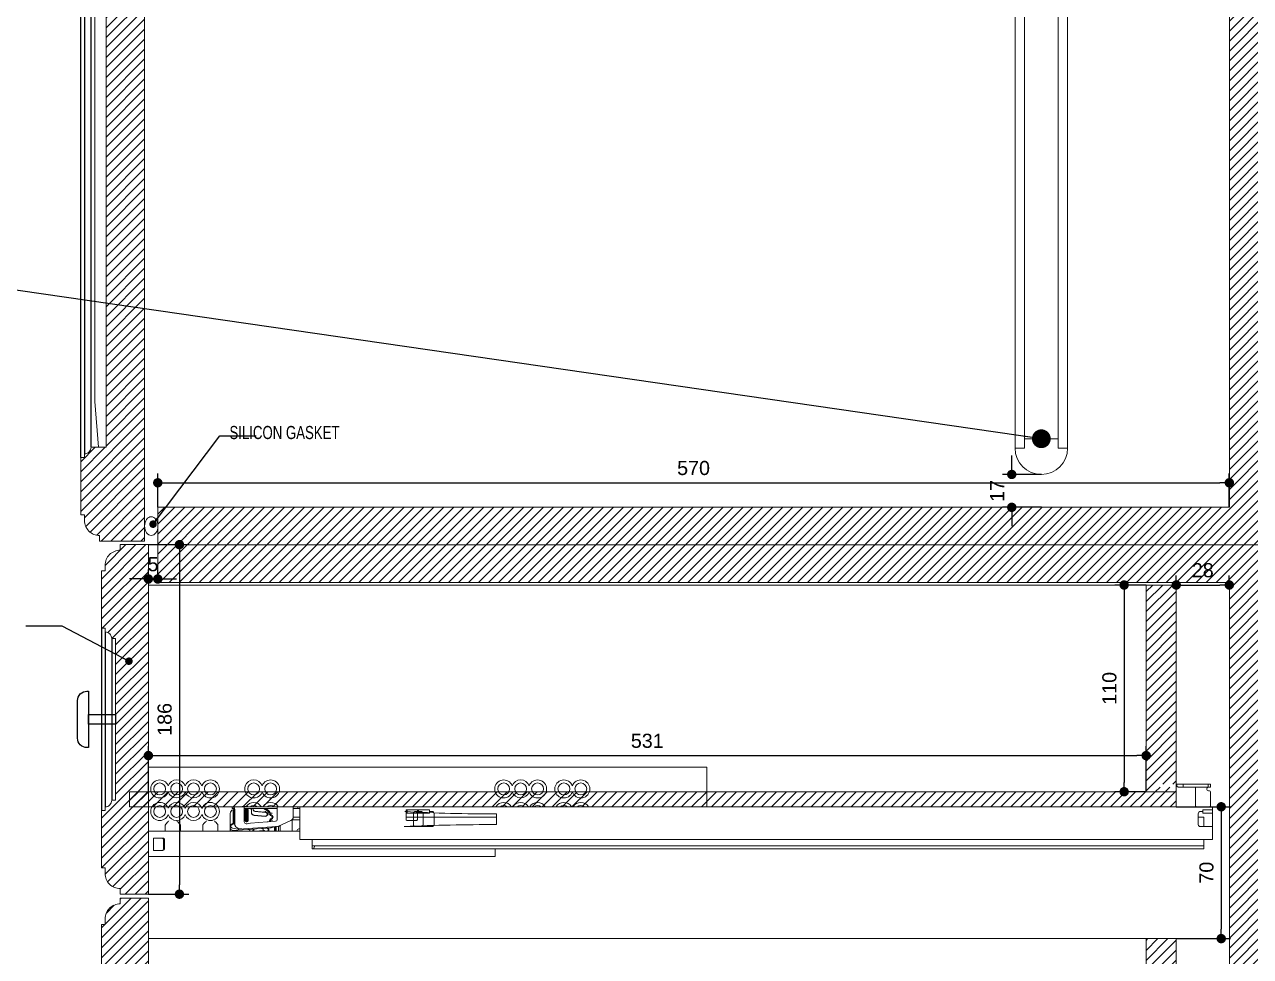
# Model space of a CAD drawing. Header units: inches. Extents: x 258415 to 640093, y 441672 to 945769.
# Drawn here: x 339565 to 340218, y 460406 to 460902 of the extents above; entities that cross this region are included whole.
import ezdxf

# ---------------------------------------------------------------- set-up
doc = ezdxf.new("R2010")
doc.units = ezdxf.units.IN
doc.header["$MEASUREMENT"] = 0
doc.linetypes.add('HIDDEN', pattern=[0.375, 0.25, -0.125])
for name, color, linetype, lineweight in [('06 Quincaillerie', 151, 'Continuous', 15), ('CQ Glass', 4, 'Continuous', 0), ('CQ Hardware Accs.', 1, 'Continuous', 0), ('CQ Wood', 30, 'Continuous', 0), ('CQ wooh hatch', 8, 'HIDDEN', 18)]:
    doc.layers.add(name, color=color, linetype=linetype, lineweight=lineweight)
for name, color, linetype in [('CQ Light Elevation', 4, 'Continuous'), ('CQ SPOT DETAIL DIMENSION', 9, 'Continuous'), ('CQ SPOT DETAILS', 40, 'Continuous'), ('CQ text label', 3, 'Continuous'), ('CQ_callout', 34, 'Continuous')]:
    doc.layers.add(name, color=color, linetype=linetype)
doc.styles.add('DIM 50', font='romans.shx', dxfattribs={"width": 0.75, "height": 100})
doc.styles.get("Standard").update_dxf_attribs({"font": 'arial.ttf'})
doc.dimstyles.new('chester 5', dxfattribs={"dimscale": 0.05, "dimtxt": 150, "dimasz": 100, "dimexe": 100, "dimexo": 0, "dimgap": 80, "dimtad": 1, "dimdec": 0, "dimzin": 0, "dimdsep": 46, "dimtxsty": 'Standard', "dimblk": 'DOT', "dimcen": 100, "dimclrd": 1, "dimclre": 1, "dimclrt": 3, "dimadec": 0, "dimazin": 0, "dimtfac": 1, "dimtdec": 0, "dimtofl": 0, "dimtmove": 0, "dimatfit": 3, "dimfxl": 1, "dimtolj": 1, "dimtzin": 0, "dimlwd": -1, "dimarcsym": 0})
doc.dimstyles.get("Standard").update_dxf_attribs({"dimtxt": 0.18, "dimasz": 0.18, "dimexe": 0.18, "dimexo": 0.0625, "dimgap": 0.09, "dimtad": 0, "dimtih": 1, "dimtoh": 1, "dimdec": 4, "dimzin": 0, "dimdsep": 46, "dimtxsty": 'Standard', "dimcen": 0.09, "dimadec": 0, "dimazin": 0, "dimtfac": 1, "dimtdec": 4, "dimtofl": 0, "dimtmove": 0, "dimatfit": 3, "dimfxl": 1, "dimtolj": 1, "dimtzin": 0, "dimarcsym": 0})
pattern_1 = [(45, (-358387.7804, -459723.8323), (-2.65165043, 2.65165043), [])]

# ---------------------------------------------------------------- blocks, each defined once
blk = doc.blocks.new('Hettich quadro V6 Ref. 9111244')
at = {"layer": '06 Quincaillerie', "lineweight": 0}
for p, q in [((43324.1, -5413.54, 0), (43324.1, -5379.63, 0)), ((43324.1, -5413.54, 0), (43324.1, -5379.63, 0)), ((43324.11, -5413.54, 0), (43324.11, -5379.63, 0)), ((43621.22, -5379.63, 0), (43324.11, -5379.63, 0)), ((43324.11, -5413.54, 0), (43324.11, -5379.63, 0)), ((43621.22, -5379.63, 0), (43621.22, -5400.64, 0)), ((43324.1, -5386.14, 0), (43324.1, -5392.64, 0)), ((43889.1, -5388.63, 0), (43871.09, -5388.63, 0)), ((43871.09, -5389.64, 0), (43871.09, -5388.63, 0)), ((43871.09, -5389.64, 0), (43871.11, -5389.64, 0)), ((43871.11, -5389.64, 0), (43871.15, -5389.67, 0)), ((43871.15, -5389.67, 0), (43871.23, -5389.72, 0)), ((43871.96, -5390.14, 0), (43871.23, -5389.72, 0)), ((43889.1, -5390.14, 0), (43871.96, -5390.14, 0)), ((43874.59, -5390.14, 0), (43874.59, -5388.63, 0)), ((43881.09, -5400.14, 0), (43881.09, -5390.14, 0)), ((43887.23, -5390.64, 0), (43887.1, -5391.14, 0)), ((43887.34, -5390.49, 0), (43887.23, -5390.64, 0)), ((43887.46, -5390.36, 0), (43887.34, -5390.49, 0)), ((43887.6, -5390.27, 0), (43887.46, -5390.36, 0)), ((43887.76, -5390.19, 0), (43887.6, -5390.27, 0)), ((43887.92, -5390.15, 0), (43887.76, -5390.19, 0)), ((43887.92, -5390.14, 0), (43887.92, -5388.63, 0)), ((43888.1, -5390.14, 0), (43887.92, -5390.15, 0)), ((43888.6, -5392.14, 0), (43888.1, -5392.14, 0)), ((43889.1, -5390.14, 0), (43889.1, -5388.63, 0)), ((43889.1, -5400.35, 0), (43889.1, -5392.64, 0)), ((43367.74, -5403.5, 0), (43367.62, -5404.17, 0)), ((43367.62, -5411.74, 0), (43367.62, -5404.17, 0)), ((43368.06, -5402.93, 0), (43367.74, -5403.5, 0)), ((43368.49, -5402.52, 0), (43368.06, -5402.93, 0)), ((43368.94, -5402.29, 0), (43368.49, -5402.52, 0)), ((43368.62, -5401.04, 0), (43368.66, -5401, 0)), ((43368.62, -5401.64, 0), (43368.62, -5401.04, 0)), ((43368.62, -5401.64, 0), (43368.66, -5401.64, 0)), ((43368.66, -5401, 0), (43368.77, -5400.89, 0)), ((43368.66, -5401.64, 0), (43368.76, -5401.64, 0)), ((43368.76, -5401.64, 0), (43368.92, -5401.64, 0)), ((43368.77, -5400.89, 0), (43368.92, -5400.75, 0)), ((43369.02, -5400.64, 0), (43368.92, -5400.75, 0)), ((43369.62, -5401.64, 0), (43368.92, -5401.64, 0)), ((43369.62, -5402.04, 0), (43368.94, -5402.29, 0)), ((43369.12, -5409.93, 0), (43369.12, -5402.23, 0)), ((43369.62, -5409.64, 0), (43369.62, -5400.64, 0)), ((43369.84, -5401.34, 0), (43369.62, -5401.06, 0)), ((43370.02, -5402.04, 0), (43369.84, -5401.34, 0)), ((43370.02, -5410.39, 0), (43370.02, -5402.04, 0)), ((43374.02, -5400.44, 0), (43373.49, -5400.64, 0)), ((43377.03, -5400.44, 0), (43374.04, -5400.44, 0)), ((43374.53, -5400.64, 0), (43374.53, -5400.44, 0)), ((43375.13, -5408.64, 0), (43375.13, -5400.64, 0)), ((43392.63, -5401.64, 0), (43375.13, -5401.64, 0)), ((43375.73, -5401.69, 0), (43375.63, -5402.03, 0)), ((43375.63, -5407.92, 0), (43375.63, -5402.03, 0)), ((43375.77, -5401.64, 0), (43375.73, -5401.69, 0)), ((43376.13, -5407.92, 0), (43376.13, -5402.03, 0)), ((43376.43, -5401.83, 0), (43376.33, -5401.83, 0)), ((43376.63, -5407.92, 0), (43376.63, -5402.03, 0)), ((43377.03, -5401.69, 0), (43376.98, -5401.64, 0)), ((43377.03, -5400.64, 0), (43377.03, -5400.44, 0)), ((43377.12, -5402.03, 0), (43377.03, -5401.69, 0)), ((43377.12, -5407.92, 0), (43377.12, -5402.03, 0)), ((43378.68, -5401.71, 0), (43378.43, -5401.64, 0)), ((43378.86, -5401.89, 0), (43378.68, -5401.71, 0)), ((43378.93, -5402.14, 0), (43378.86, -5401.89, 0)), ((43378.93, -5403.72, 0), (43378.93, -5402.14, 0)), ((43379.93, -5402.35, 0), (43379.67, -5401.64, 0)), ((43379.99, -5402.5, 0), (43379.93, -5402.35, 0)), ((43386.24, -5405.64, 0), (43380.3, -5405.12, 0)), ((43386.25, -5405.74, 0), (43380.3, -5405.22, 0)), ((43385.7, -5403.43, 0), (43380.78, -5403, 0)), ((43386.42, -5403.64, 0), (43380.84, -5403.16, 0)), ((43387.5, -5402.85, 0), (43385.4, -5401.64, 0)), ((43385.82, -5403.45, 0), (43385.66, -5403.15, 0)), ((43385.82, -5403.45, 0), (43385.7, -5403.43, 0)), ((43386.44, -5403.51, 0), (43385.82, -5403.45, 0)), ((43386.25, -5405.74, 0), (43386.24, -5405.64, 0)), ((43386.83, -5405.62, 0), (43386.25, -5405.74, 0)), ((43387.78, -5402.44, 0), (43386.39, -5401.64, 0)), ((43386.44, -5403.51, 0), (43386.45, -5403.44, 0)), ((43386.97, -5403.69, 0), (43386.44, -5403.51, 0)), ((43386.45, -5403.26, 0), (43386.45, -5403.01, 0)), ((43386.45, -5403.44, 0), (43386.45, -5403.26, 0)), ((43387.22, -5405.26, 0), (43386.83, -5405.62, 0)), ((43386.97, -5403.69, 0), (43387.01, -5403.63, 0)), ((43387.08, -5403.82, 0), (43386.97, -5403.69, 0)), ((43387.01, -5403.63, 0), (43387.11, -5403.48, 0)), ((43387.34, -5404.1, 0), (43387.08, -5403.82, 0)), ((43387.11, -5403.48, 0), (43387.24, -5403.27, 0)), ((43387.27, -5405.22, 0), (43387.22, -5405.26, 0)), ((43387.33, -5405.01, 0), (43387.27, -5405.22, 0)), ((43387.47, -5404.64, 0), (43387.33, -5404.64, 0)), ((43387.37, -5404.88, 0), (43387.33, -5405.01, 0)), ((43387.34, -5404.1, 0), (43387.41, -5404.08, 0)), ((43387.38, -5404.26, 0), (43387.34, -5404.1, 0)), ((43387.4, -5404.88, 0), (43387.37, -5404.88, 0)), ((43387.47, -5404.64, 0), (43387.38, -5404.26, 0)), ((43387.4, -5404.88, 0), (43387.47, -5404.88, 0)), ((43387.41, -5404.08, 0), (43387.58, -5404.03, 0)), ((43387.47, -5404.64, 0), (43387.54, -5404.64, 0)), ((43387.47, -5404.88, 0), (43387.66, -5404.88, 0)), ((43387.78, -5402.44, 0), (43387.5, -5402.85, 0)), ((43388.03, -5403.28, 0), (43387.5, -5402.85, 0)), ((43387.54, -5404.64, 0), (43387.72, -5404.64, 0)), ((43387.58, -5404.03, 0), (43387.82, -5403.95, 0)), ((43387.66, -5404.88, 0), (43387.9, -5404.88, 0)), ((43387.72, -5404.64, 0), (43387.97, -5404.64, 0)), ((43388.41, -5402.95, 0), (43387.78, -5402.44, 0)), ((43388.41, -5402.95, 0), (43388.03, -5403.28, 0)), ((43388.38, -5403.82, 0), (43388.03, -5403.28, 0)), ((43388.84, -5403.62, 0), (43388.38, -5403.82, 0)), ((43388.56, -5404.53, 0), (43388.38, -5403.82, 0)), ((43388.84, -5403.62, 0), (43388.41, -5402.95, 0)), ((43388.96, -5404.41, 0), (43388.56, -5404.53, 0)), ((43388.65, -5404.82, 0), (43388.56, -5404.53, 0)), ((43389.09, -5404.58, 0), (43388.65, -5404.82, 0)), ((43388.9, -5405.11, 0), (43388.65, -5404.82, 0)), ((43388.86, -5403.68, 0), (43388.84, -5403.62, 0)), ((43389.04, -5404.39, 0), (43388.86, -5403.68, 0)), ((43388.9, -5405.11, 0), (43389.04, -5404.94, 0)), ((43389.14, -5405.23, 0), (43388.9, -5405.11, 0)), ((43389.04, -5404.39, 0), (43388.96, -5404.41, 0)), ((43389.09, -5404.57, 0), (43389.04, -5404.39, 0)), ((43389.04, -5404.94, 0), (43389.16, -5404.79, 0)), ((43389.21, -5404.72, 0), (43389.09, -5404.58, 0)), ((43389.39, -5404.8, 0), (43389.14, -5405.23, 0)), ((43389.7, -5405.61, 0), (43389.14, -5405.23, 0)), ((43389.16, -5404.79, 0), (43389.21, -5404.72, 0)), ((43389.38, -5404.8, 0), (43389.21, -5404.72, 0)), ((43389.45, -5404.85, 0), (43389.39, -5404.8, 0)), ((43390.12, -5405.3, 0), (43389.45, -5404.85, 0)), ((43389.58, -5404.29, 0), (43389.66, -5404.22, 0)), ((43389.66, -5404.22, 0), (43389.83, -5404.08, 0)), ((43390.12, -5405.3, 0), (43389.7, -5405.61, 0)), ((43389.88, -5406.14, 0), (43389.7, -5405.61, 0)), ((43389.88, -5406.14, 0), (43389.71, -5406.66, 0)), ((43389.83, -5404.08, 0), (43390.03, -5403.92, 0)), ((43390.4, -5406.13, 0), (43389.88, -5406.14, 0)), ((43390.14, -5405.37, 0), (43390.12, -5405.3, 0)), ((43390.4, -5406.13, 0), (43390.14, -5405.37, 0)), ((43390.38, -5406.21, 0), (43390.4, -5406.13, 0)), ((43392.63, -5401.77, 0), (43392.4, -5401.64, 0)), ((43392.63, -5407.38, 0), (43392.63, -5400.64, 0)), ((43401.13, -5406.14, 0), (43401.13, -5400.64, 0)), ((43404.63, -5401.64, 0), (43401.13, -5401.64, 0)), ((43404.63, -5406.14, 0), (43401.13, -5406.14, 0)), ((43403.63, -5401.64, 0), (43403.63, -5400.64, 0)), ((43404.63, -5418.04, 0), (43404.63, -5400.64, 0)), ((43890.1, -5400.64, 0), (43404.63, -5400.64, 0)), ((43461.71, -5403.14, 0), (43460.45, -5403.14, 0)), ((43467.17, -5402.34, 0), (43461.17, -5402.34, 0)), ((43461.17, -5407.44, 0), (43461.17, -5402.34, 0)), ((43467.17, -5404.04, 0), (43461.17, -5404.04, 0)), ((43467.17, -5406.14, 0), (43461.17, -5406.14, 0)), ((43467.71, -5402.34, 0), (43461.71, -5402.34, 0)), ((43461.71, -5403.14, 0), (43461.71, -5402.34, 0)), ((43461.71, -5403.14, 0), (43461.71, -5403.62, 0)), ((43461.71, -5403.62, 0), (43461.71, -5403.93, 0)), ((43461.71, -5403.93, 0), (43461.71, -5404.04, 0)), ((43467.71, -5404.04, 0), (43461.71, -5404.04, 0)), ((43465.12, -5410.14, 0), (43465.12, -5404.39, 0)), ((43476.13, -5406.14, 0), (43465.12, -5406.14, 0)), ((43467.62, -5403.14, 0), (43466.37, -5403.14, 0)), ((43467.17, -5407.44, 0), (43467.17, -5402.34, 0)), ((43467.62, -5403.14, 0), (43467.62, -5402.34, 0)), ((43473.62, -5402.34, 0), (43467.62, -5402.34, 0)), ((43467.62, -5403.14, 0), (43467.62, -5403.62, 0)), ((43467.62, -5403.62, 0), (43467.62, -5403.93, 0)), ((43467.62, -5403.93, 0), (43467.62, -5404.04, 0)), ((43473.62, -5404.04, 0), (43467.62, -5404.04, 0)), ((43467.71, -5403.14, 0), (43467.71, -5402.34, 0)), ((43467.71, -5403.62, 0), (43467.71, -5403.14, 0)), ((43468.96, -5403.14, 0), (43467.71, -5403.14, 0)), ((43467.71, -5403.93, 0), (43467.71, -5403.62, 0)), ((43467.71, -5404.04, 0), (43467.71, -5403.93, 0)), ((43470.2, -5406.14, 0), (43509.2, -5406.14, 0)), ((43470.21, -5410.14, 0), (43470.21, -5404.39, 0)), ((43473.62, -5403.14, 0), (43473.62, -5402.34, 0)), ((43474.87, -5403.14, 0), (43473.62, -5403.14, 0)), ((43473.62, -5403.62, 0), (43473.62, -5403.14, 0)), ((43473.62, -5403.93, 0), (43473.62, -5403.62, 0)), ((43473.62, -5404.04, 0), (43473.62, -5403.93, 0)), ((43476.12, -5410.14, 0), (43476.12, -5404.39, 0)), ((43509.2, -5410.14, 0), (43509.2, -5404.39, 0)), ((43882.59, -5410.14, 0), (43882.59, -5404.39, 0)), ((43885.59, -5406.14, 0), (43882.6, -5406.14, 0)), ((43885.09, -5403.14, 0), (43883.84, -5403.14, 0)), ((43890.1, -5402.34, 0), (43885.09, -5402.34, 0)), ((43885.09, -5403.14, 0), (43885.09, -5402.34, 0)), ((43885.09, -5403.14, 0), (43885.09, -5403.62, 0)), ((43885.09, -5403.62, 0), (43885.09, -5403.93, 0)), ((43885.09, -5403.93, 0), (43885.09, -5404.04, 0)), ((43890.1, -5404.04, 0), (43885.09, -5404.04, 0)), ((43885.59, -5411.14, 0), (43885.59, -5406.14, 0)), ((43889.1, -5400.35, 0), (43888.95, -5400.49, 0)), ((43890.1, -5416.34, 0), (43890.1, -5400.64, 0)), ((43333.13, -5410.22, 0), (43333.11, -5410.38, 0)), ((43333.11, -5413.54, 0), (43333.11, -5410.38, 0)), ((43333.17, -5410.07, 0), (43333.13, -5410.22, 0)), ((43333.25, -5409.96, 0), (43333.17, -5410.07, 0)), ((43333.35, -5409.84, 0), (43333.25, -5409.96, 0)), ((43333.51, -5409.68, 0), (43333.35, -5409.84, 0)), ((43333.67, -5409.51, 0), (43333.51, -5409.68, 0)), ((43333.84, -5409.34, 0), (43333.67, -5409.51, 0)), ((43333.98, -5409.19, 0), (43333.84, -5409.34, 0)), ((43334.13, -5409.04, 0), (43333.98, -5409.19, 0)), ((43334.28, -5408.89, 0), (43334.13, -5409.04, 0)), ((43334.52, -5408.64, 0), (43334.28, -5408.89, 0)), ((43334.76, -5408.39, 0), (43334.52, -5408.64, 0)), ((43335.01, -5408.14, 0), (43334.76, -5408.39, 0)), ((43339.22, -5408.14, 0), (43339.46, -5408.39, 0)), ((43339.46, -5408.39, 0), (43339.71, -5408.64, 0)), ((43339.71, -5408.64, 0), (43339.95, -5408.89, 0)), ((43339.95, -5408.89, 0), (43340.1, -5409.04, 0)), ((43340.1, -5409.04, 0), (43340.25, -5409.19, 0)), ((43340.25, -5409.19, 0), (43340.39, -5409.34, 0)), ((43340.39, -5409.34, 0), (43340.56, -5409.51, 0)), ((43340.56, -5409.51, 0), (43340.72, -5409.68, 0)), ((43340.72, -5409.68, 0), (43340.87, -5409.84, 0)), ((43340.98, -5409.96, 0), (43340.87, -5409.84, 0)), ((43340.98, -5409.96, 0), (43341.05, -5410.07, 0)), ((43341.05, -5410.07, 0), (43341.1, -5410.22, 0)), ((43341.1, -5410.22, 0), (43341.11, -5410.38, 0)), ((43341.11, -5413.54, 0), (43341.11, -5410.38, 0)), ((43353.13, -5410.22, 0), (43353.12, -5410.38, 0)), ((43353.12, -5413.54, 0), (43353.12, -5410.38, 0)), ((43353.18, -5410.07, 0), (43353.13, -5410.22, 0)), ((43353.25, -5409.96, 0), (43353.18, -5410.07, 0)), ((43353.36, -5409.84, 0), (43353.25, -5409.96, 0)), ((43353.51, -5409.68, 0), (43353.36, -5409.84, 0)), ((43353.68, -5409.51, 0), (43353.51, -5409.68, 0)), ((43353.84, -5409.34, 0), (43353.68, -5409.51, 0)), ((43353.99, -5409.19, 0), (43353.84, -5409.34, 0)), ((43354.14, -5409.04, 0), (43353.99, -5409.19, 0)), ((43354.29, -5408.89, 0), (43354.14, -5409.04, 0)), ((43354.53, -5408.64, 0), (43354.29, -5408.89, 0)), ((43354.77, -5408.39, 0), (43354.53, -5408.64, 0)), ((43355.02, -5408.14, 0), (43354.77, -5408.39, 0)), ((43359.22, -5408.14, 0), (43359.47, -5408.39, 0)), ((43359.47, -5408.39, 0), (43359.71, -5408.64, 0)), ((43359.71, -5408.64, 0), (43359.95, -5408.89, 0)), ((43359.95, -5408.89, 0), (43360.1, -5409.04, 0)), ((43360.1, -5409.04, 0), (43360.25, -5409.19, 0)), ((43360.25, -5409.19, 0), (43360.4, -5409.34, 0)), ((43360.4, -5409.34, 0), (43360.56, -5409.51, 0)), ((43360.56, -5409.51, 0), (43360.73, -5409.68, 0)), ((43360.73, -5409.68, 0), (43360.88, -5409.84, 0)), ((43360.99, -5409.96, 0), (43360.88, -5409.84, 0)), ((43360.99, -5409.96, 0), (43361.06, -5410.07, 0)), ((43361.06, -5410.07, 0), (43361.11, -5410.22, 0)), ((43361.11, -5410.22, 0), (43361.12, -5410.38, 0)), ((43361.12, -5413.54, 0), (43361.12, -5410.38, 0)), ((43369.62, -5409.39, 0), (43367.62, -5410.55, 0)), ((43369.12, -5409.43, 0), (43367.62, -5410.3, 0)), ((43369.62, -5409.57, 0), (43367.62, -5410.73, 0)), ((43367.62, -5411.74, 0), (43367.62, -5412.03, 0)), ((43367.62, -5412.03, 0), (43367.62, -5412.33, 0)), ((43367.62, -5412.33, 0), (43367.62, -5412.64, 0)), ((43367.62, -5412.64, 0), (43367.62, -5412.78, 0)), ((43369.62, -5409.64, 0), (43367.65, -5410.78, 0)), ((43371.88, -5412.51, 0), (43368.86, -5411.97, 0)), ((43369.62, -5409.14, 0), (43369.12, -5409.43, 0)), ((43389.03, -5411.85, 0), (43369.23, -5413.24, 0)), ((43369.86, -5410.05, 0), (43369.62, -5409.34, 0)), ((43369.72, -5409.64, 0), (43369.62, -5409.64, 0)), ((43370.02, -5410.39, 0), (43369.86, -5410.05, 0)), ((43392.33, -5411.15, 0), (43372.25, -5412.53, 0)), ((43376.58, -5409.64, 0), (43376.13, -5409.64, 0)), ((43376.43, -5408.12, 0), (43376.33, -5408.12, 0)), ((43376.43, -5408.61, 0), (43376.33, -5408.61, 0)), ((43378.47, -5409.31, 0), (43376.58, -5409.64, 0)), ((43391.7, -5408.38, 0), (43378.47, -5409.31, 0)), ((43380.01, -5412.74, 0), (43380.27, -5412.58, 0)), ((43380.27, -5412.58, 0), (43380.54, -5412.47, 0)), ((43380.54, -5412.47, 0), (43380.82, -5412.43, 0)), ((43387.39, -5412.12, 0), (43386.86, -5412.01, 0)), ((43387.6, -5412.02, 0), (43387.1, -5412.06, 0)), ((43387.88, -5412.08, 0), (43387.39, -5412.12, 0)), ((43387.78, -5412.48, 0), (43387.39, -5412.12, 0)), ((43387.9, -5408.64, 0), (43387.4, -5408.64, 0)), ((43387.99, -5412.18, 0), (43387.49, -5412.21, 0)), ((43388.24, -5412.41, 0), (43387.74, -5412.45, 0)), ((43387.93, -5413, 0), (43387.78, -5412.48, 0)), ((43388.28, -5412.48, 0), (43387.78, -5412.48, 0)), ((43388.64, -5407.52, 0), (43388.56, -5407.87, 0)), ((43388.56, -5408.14, 0), (43388.56, -5407.87, 0)), ((43388.56, -5407.87, 0), (43388.79, -5407.9, 0)), ((43388.69, -5408.59, 0), (43388.56, -5408.14, 0)), ((43389.05, -5408.14, 0), (43388.56, -5408.14, 0)), ((43388.89, -5407.19, 0), (43388.64, -5407.52, 0)), ((43388.64, -5407.52, 0), (43388.85, -5407.61, 0)), ((43388.79, -5407.9, 0), (43388.97, -5407.92, 0)), ((43388.85, -5407.61, 0), (43389.02, -5407.69, 0)), ((43389.14, -5407.05, 0), (43388.89, -5407.19, 0)), ((43389.21, -5407.57, 0), (43388.89, -5407.19, 0)), ((43388.97, -5407.92, 0), (43389.05, -5407.93, 0)), ((43389.02, -5407.69, 0), (43389.09, -5407.73, 0)), ((43389.08, -5411.85, 0), (43389.03, -5411.85, 0)), ((43389.1, -5407.73, 0), (43389.05, -5407.93, 0)), ((43389.05, -5408.14, 0), (43389.05, -5407.93, 0)), ((43389.16, -5408.56, 0), (43389.05, -5408.14, 0)), ((43389.21, -5407.57, 0), (43389.09, -5407.73, 0)), ((43389.71, -5406.66, 0), (43389.14, -5407.05, 0)), ((43389.4, -5407.47, 0), (43389.14, -5407.05, 0)), ((43389.39, -5407.48, 0), (43389.21, -5407.57, 0)), ((43389.41, -5411.79, 0), (43389.36, -5411.8, 0)), ((43390.06, -5407.02, 0), (43389.4, -5407.47, 0)), ((43391.63, -5411.2, 0), (43389.41, -5411.79, 0)), ((43389.87, -5408.17, 0), (43389.6, -5407.99, 0)), ((43390.12, -5406.98, 0), (43389.71, -5406.66, 0)), ((43390.14, -5408.31, 0), (43389.87, -5408.17, 0)), ((43390.12, -5406.98, 0), (43390.06, -5407.02, 0)), ((43390.38, -5406.21, 0), (43390.12, -5406.98, 0)), ((43391.81, -5411.19, 0), (43391.13, -5411.4, 0)), ((43391.13, -5413.54, 0), (43391.13, -5411.33, 0)), ((43391.68, -5411.37, 0), (43391.13, -5411.59, 0)), ((43391.63, -5411.58, 0), (43391.13, -5411.84, 0)), ((43391.68, -5411.37, 0), (43391.63, -5411.58, 0)), ((43391.63, -5413.54, 0), (43391.63, -5411.58, 0)), ((43391.81, -5411.19, 0), (43391.68, -5411.37, 0)), ((43392.13, -5411.56, 0), (43391.74, -5411.28, 0)), ((43392.13, -5413.54, 0), (43392.13, -5411.56, 0)), ((43393.27, -5410.93, 0), (43393.26, -5411.03, 0)), ((43393.26, -5411.03, 0), (43393.26, -5411.15, 0)), ((43393.26, -5411.15, 0), (43393.26, -5411.26, 0)), ((43393.26, -5413.54, 0), (43393.26, -5411.26, 0)), ((43399.94, -5407.97, 0), (43393.34, -5410.9, 0)), ((43393.76, -5411.12, 0), (43393.76, -5410.71, 0)), ((43393.95, -5411.02, 0), (43393.95, -5410.62, 0)), ((43394.08, -5410.85, 0), (43394.08, -5410.57, 0)), ((43394.13, -5410.54, 0), (43394.13, -5410.57, 0)), ((43394.13, -5410.57, 0), (43394.13, -5410.61, 0)), ((43394.13, -5410.61, 0), (43394.13, -5410.64, 0)), ((43394.13, -5413.54, 0), (43394.13, -5410.64, 0)), ((43400.63, -5413.54, 0), (43400.63, -5407.46, 0)), ((43404.63, -5407.64, 0), (43400.63, -5407.64, 0)), ((43404.63, -5412.44, 0), (43404.13, -5412.44, 0)), ((43469.21, -5411.14, 0), (43460.2, -5411.14, 0)), ((43466.67, -5407.94, 0), (43461.67, -5407.94, 0)), ((43475.12, -5411.14, 0), (43466.12, -5411.14, 0)), ((43890.1, -5411.14, 0), (43883.59, -5411.14, 0)), ((43404.63, -5413.54, 0), (43324.1, -5413.54, 0)), ((43331.71, -5417.34, 0), (43326.91, -5417.34, 0)), ((43326.91, -5423.85, 0), (43326.91, -5417.34, 0)), ((43332.21, -5422.85, 0), (43332.21, -5418.34, 0)), ((43332.71, -5422.85, 0), (43332.71, -5418.34, 0)), ((43367.62, -5412.78, 0), (43367.62, -5412.92, 0)), ((43367.62, -5412.92, 0), (43367.62, -5413.07, 0)), ((43367.62, -5413.54, 0), (43367.62, -5413.07, 0)), ((43369.42, -5413.46, 0), (43369.35, -5413.54, 0)), ((43369.5, -5413.4, 0), (43369.42, -5413.46, 0)), ((43369.58, -5413.34, 0), (43369.5, -5413.4, 0)), ((43369.73, -5413.26, 0), (43369.58, -5413.34, 0)), ((43369.89, -5413.21, 0), (43369.73, -5413.26, 0)), ((43370.05, -5413.18, 0), (43369.89, -5413.21, 0)), ((43377.71, -5412.79, 0), (43377.18, -5412.68, 0)), ((43378.11, -5413.16, 0), (43377.71, -5412.79, 0)), ((43378.21, -5413.54, 0), (43378.11, -5413.16, 0)), ((43379.74, -5413, 0), (43379.54, -5413.54, 0)), ((43379.74, -5413, 0), (43379.83, -5412.91, 0)), ((43379.83, -5412.91, 0), (43379.92, -5412.82, 0)), ((43379.92, -5412.82, 0), (43380.01, -5412.74, 0)), ((43380.23, -5413.54, 0), (43380.23, -5413.04, 0)), ((43385.29, -5413.25, 0), (43381.12, -5413.54, 0)), ((43385.23, -5413.26, 0), (43385.23, -5413.04, 0)), ((43387.73, -5413.38, 0), (43387.69, -5413.54, 0)), ((43387.77, -5413.26, 0), (43387.73, -5413.38, 0)), ((43387.83, -5413.23, 0), (43387.77, -5413.26, 0)), ((43387.93, -5413, 0), (43387.83, -5413.23, 0)), ((43387.83, -5413.54, 0), (43387.83, -5413.23, 0)), ((43387.83, -5413.23, 0), (43387.89, -5413.23, 0)), ((43387.89, -5413.23, 0), (43388.08, -5413.23, 0)), ((43388.43, -5413, 0), (43387.93, -5413, 0)), ((43388.08, -5413.23, 0), (43388.33, -5413.23, 0)), ((43403.13, -5413.54, 0), (43403.13, -5413.44, 0)), ((43890.1, -5418.04, 0), (43404.63, -5418.04, 0)), ((43411.14, -5422.95, 0), (43411.14, -5418.04, 0)), ((43885.59, -5422.95, 0), (43885.59, -5418.04, 0)), ((43890.1, -5417.2, 0), (43890.1, -5416.34, 0)), ((43890.1, -5417.81, 0), (43890.1, -5417.2, 0)), ((43890.1, -5418.04, 0), (43890.1, -5417.81, 0)), ((43331.71, -5423.85, 0), (43326.91, -5423.85, 0)), ((43331.57, -5423.78, 0), (43331.54, -5423.85, 0)), ((43332.71, -5421.36, 0), (43332.21, -5422.34, 0)), ((43885.59, -5421.44, 0), (43411.14, -5421.44, 0)), ((43885.59, -5422.95, 0), (43411.14, -5422.95, 0)), ((43412.14, -5422.58, 0), (43412.03, -5422.95, 0)), ((43412.61, -5421.44, 0), (43412.14, -5422.58, 0)), ((43508.62, -5427.15, 0), (43508.62, -5422.95, 0)), ((43508.62, -5427.15, 0), (43324.11, -5427.15, 0))]:
    blk.add_line(p, q, dxfattribs=at)
for centre in [(43330.12, -5391.14, 0), (43339.12, -5391.14, 0), (43348.12, -5391.14, 0), (43357.12, -5391.14, 0), (43380.12, -5391.14, 0), (43389.13, -5391.14, 0), (43513.12, -5391.14, 0), (43522.12, -5391.14, 0), (43531.12, -5391.14, 0), (43545.12, -5391.14, 0), (43554.12, -5391.14, 0), (43330.12, -5403.14, 0), (43339.12, -5403.14, 0), (43348.12, -5403.14, 0), (43357.12, -5403.14, 0)]:
    blk.add_circle(centre, 3.15, dxfattribs=at)
for centre, radius, start, end in [((43330.12, -5391.14, 0), 4.8, 20.36183, 339.63345), ((43339.12, -5391.14, 0), 4.8, 20.36192, 159.63774), ((43513.11, -5391.14, 0), 4.8, 20.36316, 339.63478), ((43545.12, -5391.14, 0), 4.8, 20.36419, 339.63549), ((43554.12, -5391.14, 0), 4.8, 200.36436, 159.63564), ((43339.12, -5391.14, 0), 4.8, 200.36679, 339.63354), ((43554.12, -5391.14, 0), 4.8, 200.36441, 200.36473), ((43888.1, -5391.14, 0), 1, 179.99962, 270), ((43888.6, -5392.64, 0), 0.5, 0.01477, 90), ((43330.12, -5403.14, 0), 4.8, 20.36675, 339.63765), ((43339.12, -5403.14, 0), 4.8, 20.36667, 159.63373), ((43513.11, -5403.14, 0), 4.8, 31.37106, 148.62894), ((43545.12, -5403.14, 0), 4.8, 31.3479, 148.6521), ((43554.12, -5403.14, 0), 4.8, 31.34845, 148.65155), ((43339.12, -5403.14, 0), 4.8, 200.36204, 339.63757), ((43376.33, -5402.03, 0), 0.2, 90.04314, 180.07794), ((43376.43, -5402.03, 0), 0.2, 359.92197, 90.04313), ((43380.12, -5403.14, 0), 3.15, 52.49148, 127.50852), ((43380.43, -5403.62, 0), 1.5, 179.97453, 265.01209), ((43380.43, -5403.72, 0), 1.5, 179.98382, 265.00824), ((43380.87, -5402.01, 0), 1, 200.03462, 264.97795), ((43380.93, -5402.16, 0), 1, 200.02238, 264.98558), ((43386.33, -5404.64, 0), 1, 264.98366, 85.018), ((43389.13, -5403.14, 0), 3.15, 52.49148, 127.50852), ((43399.13, -5406.14, 0), 2, 293.91023, 359.97903), ((43505.63, -4592.94, 0), 811.46, 266.80885, 270.25261), ((43466.37, -5404.39, 0), 1.25, 89.977, 180.01078), ((43468.96, -5404.39, 0), 1.25, 0.00368, 90.0179), ((43474.87, -5404.39, 0), 1.25, 0.01038, 90.0165), ((43513.11, -5403.14, 0), 3.15, 52.49148, 127.50852), ((43522.12, -5403.14, 0), 3.15, 52.49148, 127.50852), ((43531.12, -5403.14, 0), 3.15, 52.49148, 127.50852), ((43545.12, -5403.14, 0), 3.15, 52.44243, 127.55757), ((43554.12, -5403.14, 0), 3.15, 52.44318, 127.55682), ((43881.59, -5400.14, 0), 0.5, 179.93132, 269.94107), ((43883.84, -5404.39, 0), 1.25, 89.97699, 180.02997), ((43888.6, -5400.14, 0), 0.5, 270.02791, 314.99777), ((43369.12, -5411.74, 0), 1.5, 180.01067, 273.99389), ((43369.12, -5410.5, 0), 1.5, 190.87171, 260.00907), ((43373.52, -5408.45, 0), 4, 208.95133, 274.00339), ((43372.14, -5411.03, 0), 1.5, 260.00194, 274.00475), ((43376.13, -5408.64, 0), 1, 179.96814, 270.01646), ((43375.45, -5408.67, 0), 0.627, 262.2335, 269.9821), ((43376.33, -5407.92, 0), 0.692, 179.9832, 270), ((43376.33, -5407.92, 0), 0.2, 180.01147, 270), ((43376.43, -5407.92, 0), 0.2, 270, 359.98854), ((43376.43, -5407.92, 0), 0.692, 270, 359.99667), ((43381.23, -5413.04, 0), 1, 149.35483, 179.96096), ((43384.23, -5413.04, 0), 1, 359.98596, 62.22873), ((43388.97, -5410.35, 0), 1.5, 273.97987, 284.97646), ((43391.63, -5407.38, 0), 1, 273.98874, 359.98103), ((43392.13, -5408.15, 0), 3, 274.00709, 293.94046), ((43404.13, -5413.44, 0), 1, 90, 179.99993), ((43505.62, -6435.08, 0), 1024.95, 89.79951, 92.53948), ((43461.67, -5407.44, 0), 0.5, 180.0514, 269.94447), ((43466.12, -5410.14, 0), 1, 180.00209, 270), ((43466.67, -5407.44, 0), 0.5, 269.97933, 359.9823), ((43469.21, -5410.14, 0), 1, 270, 0.0002), ((43475.12, -5410.14, 0), 1, 270, 0.00322), ((43883.59, -5410.14, 0), 1, 180.00738, 270), ((43331.21, -5418.34, 0), 1, 359.98839, 90), ((43331.71, -5418.34, 0), 1, 359.9884, 90), ((43385.36, -5414.25, 0), 1, 44.92419, 94.02686), ((43331.21, -5422.85, 0), 1, 269.97463, 359.93684), ((43331.71, -5422.85, 0), 1, 269.98406, 359.96066), ((43469.37, -5424.85, 0), 2.3, 270.00458, 270.09315)]:
    blk.add_arc(centre, radius, start, end, dxfattribs=at)
at = {"layer": '06 Quincaillerie', "lineweight": 0, "extrusion": (0, 0, -1)}
for centre, start, end in [((-43348.12, -5391.14, 0), 20.36431, 159.63561), ((-43357.12, -5391.14, 0), 20.36431, 339.6356), ((-43380.12, -5391.14, 0), 20.36431, 159.63561), ((-43389.13, -5391.14, 0), 20.36431, 339.63628), ((-43522.12, -5391.14, 0), 20.36431, 159.63561), ((-43531.12, -5391.14, 0), 20.36431, 339.63628), ((-43348.12, -5391.14, 0), 200.3643, 339.6356), ((-43380.12, -5391.14, 0), 200.36362, 20.36456), ((-43522.12, -5391.14, 0), 200.36362, 339.6356), ((-43348.12, -5403.14, 0), 20.3644, 159.6357), ((-43357.12, -5403.14, 0), 20.3644, 339.63569), ((-43380.12, -5403.14, 0), 34.21158, 148.62894), ((-43389.13, -5403.14, 0), 31.37106, 148.62894), ((-43522.12, -5403.14, 0), 31.37106, 148.62894), ((-43531.12, -5403.14, 0), 31.37106, 148.62894), ((-43348.12, -5403.14, 0), 200.36439, 339.63569)]:
    blk.add_arc(centre, 4.8, start, end, dxfattribs=at)
blk = doc.blocks.new('mohd bath drawer')
at = {"layer": 'CQ wooh hatch', "linetype": 'ByBlock'}
h = blk.add_hatch(dxfattribs=at)
h.set_pattern_fill('ANSI31', color=256, scale=30)
h.set_pattern_definition([(45, (-314964.896, -465885.979), (-2.65165043, 2.65165043), [])])
h.paths.add_polyline_path([(43324.1, -5354.15), (43324.1, -5261.15), (43309.1, -5261.15), (43309.1, -5264.15, 0.414214), (43301.1, -5272.15), (43301.1, -5275.15), (43299.1, -5275.15), (43299.1, -5305.61), (43301.1, -5305.61), (43301.1, -5307.61, -0.414214), (43304.63, -5311.15), (43306.63, -5311.15), (43306.63, -5354.15), (43306.63, -5356.77), (43306.63, -5397.15), (43304.63, -5397.15, -0.414214), (43301.1, -5400.68), (43301.1, -5402.68), (43299.1, -5402.68), (43299.1, -5433.15), (43301.1, -5433.15), (43301.1, -5436.15, 0.414214), (43309.1, -5444.15), (43309.1, -5447.15), (43324.1, -5447.15)])
h = blk.add_hatch(dxfattribs=at)
h.set_pattern_fill('ANSI31', color=256, scale=30)
h.paths.add_polyline_path([(43870.86, -5282.64), (43854.86, -5282.64), (43854.86, -5392.64), (43870.86, -5392.64), (43870.86, -5390.14), (43861.72, -5390.14), (43861, -5389.72), (43861, -5389.72), (43860.91, -5389.67), (43860.87, -5389.64), (43860.86, -5389.64), (43860.86, -5389.64), (43860.85, -5388.63), (43870.86, -5388.63)])
h = blk.add_hatch(dxfattribs=at)
h.set_pattern_fill('ANSI31', color=256, scale=30)
h.paths.add_polyline_path([(43314.1, -5392.64), (43870.86, -5392.64), (43870.86, -5400.64), (43314.1, -5400.64)])
at = {"layer": 'CQ SPOT DETAIL DIMENSION', "elevation": 0}
blk.add_lwpolyline([(43291.42, -5339.15), (43292.18, -5339.15), (43292.18, -5369.15), (43291.42, -5369.15, -0.414214), (43286.42, -5364.15), (43286.42, -5344.15, -0.414214)], format="xyb", close=True, dxfattribs=at)
blk.add_lwpolyline([(43292.18, -5351.52), (43306.63, -5351.52), (43306.63, -5356.77), (43292.18, -5356.77)], close=True, dxfattribs=at)
at = {"layer": 'CQ Wood'}
blk.add_line((43324.1, -5386.14, 0), (43324.1, -5269.14, 0), dxfattribs=at)
at = {"layer": 'CQ Wood', "lineweight": 0}
for p, q in [((43621.22, -5400.64, 0), (43621.22, -5379.63, 0)), ((43508.62, -5427.15, 0), (43324.1, -5427.15, 0))]:
    blk.add_line(p, q, dxfattribs=at)
at = {"layer": 'CQ Wood', "elevation": 0}
for points in [[(43324.1, -5354.15), (43324.1, -5261.15), (43309.1, -5261.15), (43309.1, -5264.15, 0.414214), (43301.1, -5272.15), (43301.1, -5275.15), (43299.1, -5275.15), (43299.1, -5305.61), (43301.1, -5305.61), (43301.1, -5307.61, -0.414214), (43304.63, -5311.15), (43306.63, -5311.15), (43306.63, -5354.15)], [(43324.1, -5354.15), (43324.1, -5447.15), (43309.1, -5447.15), (43309.1, -5444.15, -0.414214), (43301.1, -5436.15), (43301.1, -5433.15), (43299.1, -5433.15), (43299.1, -5402.68), (43301.1, -5402.68), (43301.1, -5400.68, 0.414214), (43304.63, -5397.15), (43306.63, -5397.15), (43306.63, -5354.15)]]:
    blk.add_lwpolyline(points, format="xyb", dxfattribs=at)
for points in [[(43324.1, -5392.64), (43870.86, -5392.64), (43870.86, -5282.64), (43324.1, -5282.64)], [(43314.1, -5392.64), (43870.86, -5392.64), (43870.86, -5400.64), (43314.1, -5400.64)]]:
    blk.add_lwpolyline(points, close=True, dxfattribs=at)
blk.add_lwpolyline([(43854.86, -5392.64), (43854.86, -5282.64), (43870.86, -5282.64), (43870.86, -5400.64)], dxfattribs=at)
at = {"layer": 'CQ Hardware Accs.', "color": 2}
blk.add_blockref('Hettich quadro V6 Ref. 9111244', (0, 0), dxfattribs=at)
blk = doc.blocks.new('A$C5cc251db')
at = {"layer": 'CQ wooh hatch', "linetype": 'ByBlock'}
h = blk.add_hatch(dxfattribs=at)
h.set_pattern_fill('ANSI31', color=256, scale=30)
h.set_pattern_definition(pattern_1)
h.paths.add_polyline_path([(651.2, 2611.02), (41.2, 2611.02), (41.2, 2591.02), (631.2, 2591.02), (631.2, 2317.02), (41.2, 2317.02), (41.2, 2297.02), (651.2, 2297.02)])
edge = h.paths.add_edge_path()
edge.add_line((651.2, 2297.02), (61.2, 2297.02))
edge.add_line((61.2, 2297.02), (61.2, 2288.14))
edge.add_ellipse((57.74, 2287.18), major_axis=(0, -5), ratio=0.706377, start_angle=0, end_angle=360)
edge.add_line((61.2, 2286.22), (61.2, 2277.02))
edge.add_line((61.2, 2277.02), (631.2, 2277.02))
edge.add_line((631.2, 2277.02), (631.2, 921))
edge.add_line((631.2, 921), (61.2, 921))
edge.add_line((61.2, 921), (61.2, 901))
edge.add_line((61.2, 901), (651.2, 901))
edge.add_line((651.2, 901), (651.2, 2297.02))
h.paths.add_polyline_path([(651.2, 901), (61.2, 901), (61.2, 881), (631.2, 881), (631.2, 170), (61.2, 170), (61.2, 150), (651.2, 150)])
h.paths.add_polyline_path([(651.2, 150), (61.2, 150), (56.2, 150), (56.2, 0), (76.2, 0), (76.2, 130), (631.2, 130), (631.2, 0), (651.2, 0)])
h = blk.add_hatch(dxfattribs=at)
h.set_pattern_fill('ANSI31', color=256, scale=30)
h.set_pattern_definition(pattern_1)
edge = h.paths.add_edge_path()
edge.add_line((54.21, 1599.01), (54.21, 903))
edge.add_line((54.21, 903), (30.21, 903))
edge.add_line((30.21, 903), (30.21, 906))
edge.add_arc((30.21, 914), 8, 180, 270, ccw=False)
edge.add_line((22.21, 914), (22.21, 917))
edge.add_line((22.21, 917), (20.21, 917))
edge.add_line((20.21, 917), (20.21, 947.46))
edge.add_line((20.21, 947.46), (22.21, 947.46))
edge.add_line((22.21, 947.46), (22.21, 949.46))
edge.add_arc((22.21, 953), 3.54, 270, 360)
edge.add_line((25.74, 953), (33.74, 953))
edge.add_line((33.74, 953), (33.74, 1599.01))
edge.add_line((33.74, 1599.01), (33.74, 2245.02))
edge.add_line((33.74, 2245.02), (25.74, 2245.02))
edge.add_arc((22.21, 2245.02), 3.54, 0, 90)
edge.add_line((22.21, 2248.56), (22.21, 2250.56))
edge.add_line((22.21, 2250.56), (20.21, 2250.56))
edge.add_line((20.21, 2250.56), (20.21, 2281.02))
edge.add_line((20.21, 2281.02), (22.21, 2281.02))
edge.add_line((22.21, 2281.02), (22.21, 2284.02))
edge.add_arc((30.21, 2284.02), 8, 90, 180, ccw=False)
edge.add_line((30.21, 2292.02), (30.21, 2295.02))
edge.add_line((30.21, 2295.02), (54.21, 2295.02))
edge.add_line((54.21, 2295.02), (54.21, 1599.01))
at = {"layer": 'CQ Glass', "elevation": 0}
blk.add_lwpolyline([(27.74, 977.25), (29.74, 953), (33.74, 953), (33.74, 2245.02), (29.74, 2245.02), (27.74, 2220.77)], close=True, dxfattribs=at)
at = {"layer": 'CQ Hardware Accs.', "color": 2}
blk.add_ellipse((57.74, 911, 0), major_axis=(0, -5), ratio=0.706377, dxfattribs=at)
at = {"layer": 'CQ Light Elevation', "lineweight": 0, "elevation": 0}
for points in [[(517.2, 2246.02), (517.2, 2175.75), (517.2, 952.47)], [(545.2, 2246.02), (545.2, 2175.75), (545.2, 952.47)]]:
    blk.add_lwpolyline(points, dxfattribs=at)
blk.add_lwpolyline([(522.27, 2175.75), (522.27, 957.47), (540.13, 957.47), (540.13, 2175.75), (540.13, 2241.02), (522.27, 2241.02)], close=True, dxfattribs=at)
blk.add_lwpolyline([(517.2, 952.47), (522.27, 952.47), (522.27, 957.47), (540.13, 957.47), (540.13, 952.47), (545.2, 952.47, -1), (517.2, 952.47, -0.928452), (517.2, 952.47, -0.090619)], format="xyb", dxfattribs=at)
at = {"layer": 'CQ SPOT DETAIL DIMENSION', "color": 8}
for p, q in [((20.21, 947.46, 0), (20.21, 2250.56, 0)), ((22.21, 2248.56, 0), (22.21, 949.46, 0)), ((25.74, 953, 0), (25.74, 2245.02, 0)), ((31.2, 856.69), (31.2, 759.62)), ((33.2, 854.69), (33.2, 761.62)), ((36.73, 851.15), (36.73, 765.15))]:
    blk.add_line(p, q, dxfattribs=at)
at = {"layer": 'CQ Wood', "elevation": 0}
for points in [[(61.2, 2297.02), (651.2, 2297.02), (651.2, 901), (61.2, 901), (61.2, 921), (631.2, 921), (631.2, 2277.02), (61.2, 2277.02), (61.2, 2297.02)], [(61.2, 901), (651.2, 901), (651.2, 150), (61.2, 150), (61.2, 170), (631.2, 170), (631.2, 881), (61.2, 881), (61.2, 901)]]:
    blk.add_lwpolyline(points, dxfattribs=at)
blk.add_lwpolyline([(54.21, 1599.01), (54.21, 903), (30.21, 903), (30.21, 906, -0.414214), (22.21, 914), (22.21, 917), (20.21, 917), (20.21, 947.46), (22.21, 947.46), (22.21, 949.46, 0.414214), (25.74, 953), (33.74, 953), (33.74, 1599.01)], format="xyb", dxfattribs=at)
at = {"layer": 'CQ Wood'}
for p in [(-43267.9, 6162.3, 0), (-43267.9, 5974.15, 0)]:
    blk.add_blockref('mohd bath drawer', p, dxfattribs=at)
blk = doc.blocks.new('_Dot')
at = {"color": 0, "linetype": 'ByBlock', "lineweight": -2}
blk.add_line((-0.5, 0), (-1, 0), dxfattribs=at)
at = {"color": 0, "linetype": 'ByBlock', "const_width": 0.5}
blk.add_lwpolyline([(-0.25, 0, 1), (0.25, 0, 1)], format="xyb", close=True, dxfattribs=at)
blk = doc.blocks.new('*D1266')
at = {"layer": 'CQ SPOT DETAILS', "color": 1, "lineweight": -2, "transparency": 16777216}
for p, q in [((339636.27, 460644.83), (339636.27, 460662.88)), ((340206.27, 460644.83), (340206.27, 460662.88))]:
    blk.add_line(p, q, dxfattribs=at)
at = {"layer": 'CQ SPOT DETAILS', "color": 1, "transparency": 16777216}
blk.add_line((339641.27, 460657.88), (340201.27, 460657.88), dxfattribs=at)
at = {"layer": 'Defpoints', "color": 0, "transparency": 16777216}
for p in [(340206.27, 460657.88), (339636.27, 460644.83, 0), (340206.27, 460644.83, 0)]:
    blk.add_point(p, dxfattribs=at)
at = {"layer": 'CQ SPOT DETAILS', "color": 1, "transparency": 16777216, "xscale": 5, "yscale": 5, "zscale": 5, "rotation": 180}
blk.add_blockref('_Dot', (339636.27, 460657.88), dxfattribs=at)
at = {"layer": 'CQ SPOT DETAILS', "color": 1, "transparency": 16777216, "xscale": 5, "yscale": 5, "zscale": 5}
blk.add_blockref('_Dot', (340206.27, 460657.88), dxfattribs=at)
at = {"layer": 'CQ SPOT DETAILS', "color": 3, "transparency": 16777216, "insert": (339921.27, 460665.7), "char_height": 7.5, "attachment_point": 5}
blk.add_mtext('\\A1;570', dxfattribs=at)
blk = doc.blocks.new('*D1267')
at = {"layer": 'CQ SPOT DETAILS', "color": 1, "transparency": 16777216}
for p, q in [((340090.53, 460667.31), (340090.53, 460672.31)), ((340090.53, 460639.83), (340090.53, 460634.83))]:
    blk.add_line(p, q, dxfattribs=at)
at = {"layer": 'CQ SPOT DETAILS', "color": 1, "lineweight": -2, "transparency": 16777216}
for p, q in [((340106.27, 460662.31), (340085.53, 460662.31)), ((340106.27, 460644.83), (340085.53, 460644.83))]:
    blk.add_line(p, q, dxfattribs=at)
at = {"layer": 'Defpoints', "color": 0, "transparency": 16777216}
for p in [(340106.27, 460662.31, 0), (340090.53, 460644.83), (340106.27, 460644.83, 0)]:
    blk.add_point(p, dxfattribs=at)
at = {"layer": 'CQ SPOT DETAILS', "color": 1, "transparency": 16777216, "xscale": 5, "yscale": 5, "zscale": 5}
for p, rotation in [((340090.53, 460662.31), 270), ((340090.53, 460644.83), 90)]:
    blk.add_blockref('_Dot', p, dxfattribs=dict(at, rotation=rotation))
at = {"layer": 'CQ SPOT DETAILS', "color": 3, "transparency": 16777216, "insert": (340082.76, 460653.57), "char_height": 7.5, "attachment_point": 5, "rotation": 90}
blk.add_mtext('\\A1;17', dxfattribs=at)
blk = doc.blocks.new('*D1271')
at = {"layer": 'CQ SPOT DETAILS', "color": 1, "lineweight": -2, "transparency": 16777216}
for p, q in [((340162.03, 460603.49), (340145.32, 460603.49)), ((340162.03, 460493.49), (340145.32, 460493.49))]:
    blk.add_line(p, q, dxfattribs=at)
at = {"layer": 'CQ SPOT DETAILS', "color": 1, "transparency": 16777216}
blk.add_line((340150.32, 460598.49), (340150.32, 460498.49), dxfattribs=at)
at = {"layer": 'Defpoints', "color": 0, "transparency": 16777216}
for p in [(340162.03, 460603.49), (340150.32, 460493.49), (340162.03, 460493.49)]:
    blk.add_point(p, dxfattribs=at)
at = {"layer": 'CQ SPOT DETAILS', "color": 1, "transparency": 16777216, "xscale": 5, "yscale": 5, "zscale": 5}
for p, rotation in [((340150.32, 460603.49), 90), ((340150.32, 460493.49), 270)]:
    blk.add_blockref('_Dot', p, dxfattribs=dict(at, rotation=rotation))
at = {"layer": 'CQ SPOT DETAILS', "color": 3, "transparency": 16777216, "insert": (340142.5, 460548.49), "char_height": 7.5, "attachment_point": 5, "rotation": 90}
blk.add_mtext('\\A1;110', dxfattribs=at)
blk = doc.blocks.new('*D1272')
at = {"layer": 'CQ SPOT DETAILS', "color": 1, "lineweight": -2, "transparency": 16777216}
for p, q in [((339631.27, 460493.49), (339631.27, 460517.72)), ((340162.03, 460493.49), (340162.03, 460517.72))]:
    blk.add_line(p, q, dxfattribs=at)
at = {"layer": 'CQ SPOT DETAILS', "color": 1, "transparency": 16777216}
blk.add_line((339636.27, 460512.72), (340157.03, 460512.72), dxfattribs=at)
at = {"layer": 'Defpoints', "color": 0, "transparency": 16777216}
for p in [(340162.03, 460512.72), (339631.27, 460493.49), (340162.03, 460493.49)]:
    blk.add_point(p, dxfattribs=at)
at = {"layer": 'CQ SPOT DETAILS', "color": 1, "transparency": 16777216, "xscale": 5, "yscale": 5, "zscale": 5, "rotation": 180}
blk.add_blockref('_Dot', (339631.27, 460512.72), dxfattribs=at)
at = {"layer": 'CQ SPOT DETAILS', "color": 1, "transparency": 16777216, "xscale": 5, "yscale": 5, "zscale": 5}
blk.add_blockref('_Dot', (340162.03, 460512.72), dxfattribs=at)
at = {"layer": 'CQ SPOT DETAILS', "color": 3, "transparency": 16777216, "insert": (339896.65, 460520.55), "char_height": 7.5, "attachment_point": 5}
blk.add_mtext('\\A1;531', dxfattribs=at)
blk = doc.blocks.new('*D1273')
at = {"layer": 'CQ SPOT DETAILS', "color": 1, "transparency": 16777216}
for p, q in [((339626.27, 460606.69), (339621.27, 460606.69)), ((339641.27, 460606.69), (339646.27, 460606.69))]:
    blk.add_line(p, q, dxfattribs=at)
at = {"layer": 'CQ SPOT DETAILS', "color": 1, "lineweight": -2, "transparency": 16777216}
for p, q in [((339631.27, 460604.83), (339631.27, 460611.69)), ((339636.27, 460604.83), (339636.27, 460611.69))]:
    blk.add_line(p, q, dxfattribs=at)
at = {"layer": 'Defpoints', "color": 0, "transparency": 16777216}
for p in [(339631.27, 460606.69), (339631.27, 460604.83), (339636.27, 460604.83, 0)]:
    blk.add_point(p, dxfattribs=at)
at = {"layer": 'CQ SPOT DETAILS', "color": 1, "transparency": 16777216, "xscale": 5, "yscale": 5, "zscale": 5}
blk.add_blockref('_Dot', (339631.27, 460606.69), dxfattribs=at)
at = {"layer": 'CQ SPOT DETAILS', "color": 1, "transparency": 16777216, "xscale": 5, "yscale": 5, "zscale": 5, "rotation": 180}
blk.add_blockref('_Dot', (339636.27, 460606.69), dxfattribs=at)
at = {"layer": 'CQ SPOT DETAILS', "color": 3, "transparency": 16777216, "insert": (339633.77, 460614.51), "char_height": 7.5, "attachment_point": 5}
blk.add_mtext('\\A1;5', dxfattribs=at)
blk = doc.blocks.new('*D1274')
at = {"layer": 'CQ SPOT DETAILS', "color": 1, "lineweight": -2, "transparency": 16777216}
for p, q in [((339631.27, 460624.98), (339652.79, 460624.98)), ((339631.27, 460438.98), (339652.79, 460438.98))]:
    blk.add_line(p, q, dxfattribs=at)
at = {"layer": 'CQ SPOT DETAILS', "color": 1, "transparency": 16777216}
blk.add_line((339647.79, 460619.98), (339647.79, 460443.98), dxfattribs=at)
at = {"layer": 'Defpoints', "color": 0, "transparency": 16777216}
for p in [(339631.27, 460624.98), (339631.27, 460438.98), (339647.79, 460438.98)]:
    blk.add_point(p, dxfattribs=at)
at = {"layer": 'CQ SPOT DETAILS', "color": 1, "transparency": 16777216, "xscale": 5, "yscale": 5, "zscale": 5}
for p, rotation in [((339647.79, 460624.98), 90), ((339647.79, 460438.98), 270)]:
    blk.add_blockref('_Dot', p, dxfattribs=dict(at, rotation=rotation))
at = {"layer": 'CQ SPOT DETAILS', "color": 3, "transparency": 16777216, "insert": (339639.96, 460531.98), "char_height": 7.5, "attachment_point": 5, "rotation": 90}
blk.add_mtext('\\A1;186', dxfattribs=at)
blk = doc.blocks.new('*D1275')
at = {"layer": 'CQ SPOT DETAILS', "color": 1, "lineweight": -2, "transparency": 16777216}
for p, q in [((340178.03, 460485.49), (340206.96, 460485.49)), ((340178.03, 460415.34), (340206.96, 460415.34))]:
    blk.add_line(p, q, dxfattribs=at)
at = {"layer": 'CQ SPOT DETAILS', "color": 1, "transparency": 16777216}
blk.add_line((340201.96, 460480.49), (340201.96, 460420.34), dxfattribs=at)
at = {"layer": 'Defpoints', "color": 0, "transparency": 16777216}
for p in [(340178.03, 460485.49), (340178.03, 460415.34, 0), (340201.96, 460415.34)]:
    blk.add_point(p, dxfattribs=at)
at = {"layer": 'CQ SPOT DETAILS', "color": 1, "transparency": 16777216, "xscale": 5, "yscale": 5, "zscale": 5}
for p, rotation in [((340201.96, 460485.49), 90), ((340201.96, 460415.34), 270)]:
    blk.add_blockref('_Dot', p, dxfattribs=dict(at, rotation=rotation))
at = {"layer": 'CQ SPOT DETAILS', "color": 3, "transparency": 16777216, "insert": (340194.13, 460450.42), "char_height": 7.5, "attachment_point": 5, "rotation": 90}
blk.add_mtext('\\A1;70', dxfattribs=at)
blk = doc.blocks.new('*D1276')
at = {"layer": 'CQ SPOT DETAILS', "color": 1, "lineweight": -2, "transparency": 16777216}
for p, q in [((340178.03, 460603.49), (340178.03, 460608.49)), ((340206.27, 460603.49), (340206.27, 460608.49))]:
    blk.add_line(p, q, dxfattribs=at)
at = {"layer": 'CQ SPOT DETAILS', "color": 1, "transparency": 16777216}
blk.add_line((340183.03, 460603.49), (340201.27, 460603.49), dxfattribs=at)
at = {"layer": 'Defpoints', "color": 0, "transparency": 16777216}
for p in [(340178.03, 460603.49), (340206.27, 460603.49, 0), (340206.27, 460603.49)]:
    blk.add_point(p, dxfattribs=at)
at = {"layer": 'CQ SPOT DETAILS', "color": 1, "transparency": 16777216, "xscale": 5, "yscale": 5, "zscale": 5, "rotation": 180}
blk.add_blockref('_Dot', (340178.03, 460603.49), dxfattribs=at)
at = {"layer": 'CQ SPOT DETAILS', "color": 1, "transparency": 16777216, "xscale": 5, "yscale": 5, "zscale": 5}
blk.add_blockref('_Dot', (340206.27, 460603.49), dxfattribs=at)
at = {"layer": 'CQ SPOT DETAILS', "color": 3, "transparency": 16777216, "insert": (340192.15, 460611.32), "char_height": 7.5, "attachment_point": 5}
blk.add_mtext('\\A1;28', dxfattribs=at)

msp = doc.modelspace()

# ---------------------------------------------------------------- block references
at = {"layer": 'CQ SPOT DETAIL DIMENSION', "color": 8}
msp.add_blockref('A$C5cc251db', (339575.073, 459723.832), dxfattribs=at)

# ---------------------------------------------------------------- texts
at = {"layer": 'CQ text label', "ltscale": 500, "insert": (338332.386, 460688.128, 0), "char_height": 7, "width": 1400.54419, "attachment_point": 1, "style": 'DIM 50'}
msp.add_mtext('\\pxqr;{\\fCityBlueprint|b0|i0|c2|p2;SILICON GASKET}', dxfattribs=at)

# ---------------------------------------------------------------- dimensions: what is measured, and where the dimension line sits
at = {"layer": 'CQ SPOT DETAILS', "color": 8}
for base, p1, p2, picture, middle in [((340206.27, 460657.875), (339636.27, 460644.832, 0), (340206.27, 460644.833, 0), '*D1266', (339921.27, 460665.705)), ((340206.27, 460603.491), (340178.032, 460603.491), (340206.27, 460603.491, 0), '*D1276', (340192.151, 460611.32)), ((340162.032, 460512.722), (339631.27, 460493.491), (340162.032, 460493.491), '*D1272', (339896.651, 460520.553))]:
    dim = msp.add_linear_dim(base=base, p1=p1, p2=p2, dimstyle='chester 5', dxfattribs=at)
    dim.commit()
    dim.dimension.update_dxf_attribs({"geometry": picture, "text_midpoint": middle})
dim = msp.add_linear_dim(base=(340090.526, 460644.832), p1=(340106.27, 460662.306, 0), p2=(340106.27, 460644.832, 0), angle=90, dimstyle='chester 5', dxfattribs=at)
dim.commit()
dim.dimension.update_dxf_attribs({"geometry": '*D1267', "text_midpoint": (340090.526, 460653.569), "dimtype": 160})
for base, p1, p2, picture, middle in [((339647.79, 460438.983), (339631.27, 460624.983), (339631.27, 460438.983), '*D1274', (339639.961, 460531.983)), ((340150.324, 460493.491), (340162.032, 460603.491), (340162.032, 460493.491), '*D1271', (340142.495, 460548.491)), ((340201.96, 460415.34), (340178.032, 460485.491), (340178.032, 460415.34, 0), '*D1275', (340194.131, 460450.416))]:
    dim = msp.add_linear_dim(base=base, p1=p1, p2=p2, angle=90, dimstyle='chester 5', dxfattribs=at)
    dim.commit()
    dim.dimension.update_dxf_attribs({"geometry": picture, "text_midpoint": middle})
dim = msp.add_linear_dim(base=(339631.27, 460606.695), p1=(339636.27, 460604.832, 0), p2=(339631.27, 460604.832), dimstyle='chester 5', dxfattribs=at)
dim.commit()
dim.dimension.update_dxf_attribs({"geometry": '*D1273', "text_midpoint": (339633.77, 460606.695), "dimtype": 160})

# ---------------------------------------------------------------- leaders
at = {"layer": 'CQ SPOT DETAILS', "color": 1}
for points in [[(339633.765, 460635.863, 0), (339669.253, 460682.929, 0), (339688.646, 460682.929, 0)], [(339620.908, 460562.953, 0), (339585.421, 460581.545, 0), (339566.028, 460581.545, 0)]]:
    msp.add_leader(points, dimstyle='Standard', override={"dimasz": 4, "dimldrblk": 'Dot', "dimfxl": 0.1, "dimarcsym": 2}, dxfattribs=at)
at = {"layer": 'CQ_callout'}
for points in [[(340106.27, 460681.306, 0), (336142.642, 461255.836, 0), (335654.678, 461255.836, 0)], [(339723.539, 460246.396, 0.001), (336259.257, 461161.745, 0.001), (335649.722, 461161.745, 0.001)]]:
    msp.add_leader(points, dimstyle='Standard', override={"dimasz": 10, "dimldrblk": 'Dot', "dimfxl": 0.1, "dimarcsym": 2}, dxfattribs=at)

doc.saveas('drawing.dxf')
